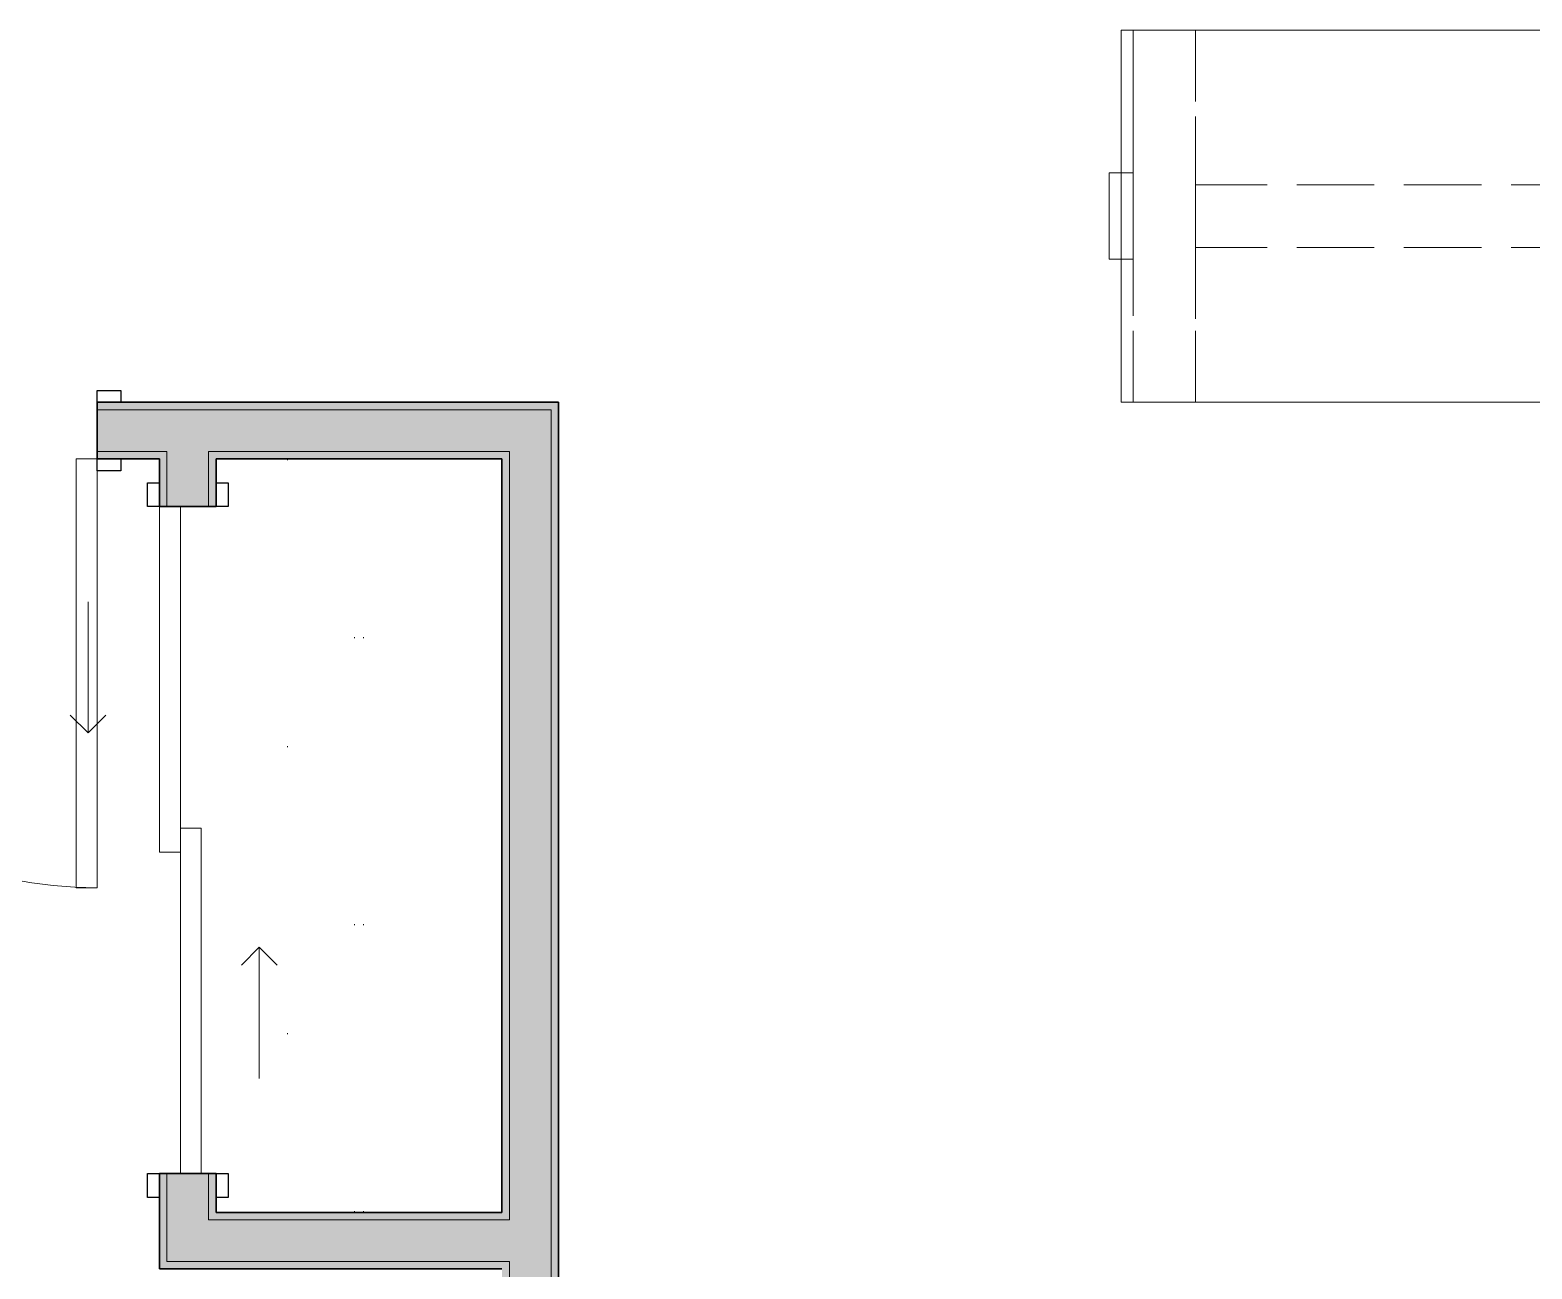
# Model space of a CAD drawing. Header units: inches. Extents: x 6 to 8416, y -388 to 6104.
# Drawn here: x 6586.5 to 6712.7, y 63.9 to 167.9 of the extents above; entities that cross this region are included whole.
import ezdxf

# ---------------------------------------------------------------- set-up
doc = ezdxf.new("R2010")
doc.units = ezdxf.units.IN
doc.header["$MEASUREMENT"] = 0
for name, pattern in [('Dash 1_16_', [48, 24, -24]), ('Dot 1_16_', [24, 0, -24]), ('Hidden 1_8_', [9, 6, -3])]:
    doc.linetypes.add(name, pattern=pattern)
for name, color, linetype, lineweight in [('A-DOOR', 31, 'Continuous', 18), ('A-DOOR-FRAM', 31, 'Continuous', 25), ('A-GENM', 13, 'Continuous', 18), ('A-WALL', 113, 'Continuous', 25), ('A-WALL-PATT', 111, 'Continuous', 35), ('I-WALL', 2, 'Continuous', 25), ('Q-CASE', 31, 'Continuous', 18)]:
    doc.layers.add(name, color=color, linetype=linetype, lineweight=lineweight)

# ---------------------------------------------------------------- blocks, each defined once
blk = doc.blocks.new('Unit-Double-Sliding-Flush-ICC ADA-AM - 56_ x 84_-FG-NR __U-S2 _ SLIDING CLOSET_-5466164-LEVEL 3 - PLAN Copy 1 Copy 1')
at = {"layer": 'A-DOOR', "lineweight": 9}
for p, q in [((10.5, 2.5), (9, 1)), ((9, 1), (10.5, -0.5)), ((20, 1), (9, 1)), ((-1, -3.875), (-1, -5.625)), ((-1, -3.875), (28, -3.875)), ((28, -3.875), (28, -5.625)), ((-28, -7.375), (-28, -5.625)), ((-28, -5.625), (-1, -5.625)), ((-1, -5.625), (1, -5.625)), ((1, -5.625), (-1, -5.625)), ((1, -7.375), (1, -5.625)), ((28, -5.625), (1, -5.625)), ((1, -7.375), (-28, -7.375)), ((-9, -13.375), (-10.5, -11.875)), ((-20, -13.375), (-9, -13.375)), ((-10.5, -14.875), (-9, -13.375))]:
    blk.add_line(p, q, dxfattribs=at)
at = {"layer": 'A-DOOR'}
for p, q in [((-1, -3.875), (28, -3.875)), ((-1, -5.625), (-1, -3.875)), ((28, -3.875), (28, -5.625)), ((-28, -5.625), (1, -5.625)), ((-28, -7.375), (-28, -5.625)), ((28, -5.625), (-1, -5.625)), ((1, -5.625), (1, -7.375)), ((1, -7.375), (-28, -7.375))]:
    blk.add_line(p, q, dxfattribs=at)
at = {"layer": 'A-DOOR-FRAM'}
for p, q in [((-30, -1.625), (-28, -1.625)), ((-30, -2.625), (-30, -1.625)), ((-28, -1.625), (-28, -2.625)), ((28, -1.625), (30, -1.625)), ((28, -2.625), (28, -1.625)), ((30, -1.625), (30, -2.625)), ((-28, -2.625), (-30, -2.625)), ((30, -2.625), (28, -2.625)), ((-30, -7.375), (-28, -7.375)), ((-30, -8.375), (-30, -7.375)), ((-28, -7.375), (-28, -8.375)), ((28, -7.375), (30, -7.375)), ((28, -8.375), (28, -7.375)), ((30, -7.375), (30, -8.375)), ((-28, -8.375), (-30, -8.375)), ((30, -8.375), (28, -8.375))]:
    blk.add_line(p, q, dxfattribs=at)
at = {"layer": 'A-DOOR-FRAM', "lineweight": 18}
for p, q in [((-30, -2.625), (-30, -1.625)), ((-30, -1.625), (-28, -1.625)), ((-28, -2.625), (-28, -1.625)), ((28, -2.625), (28, -1.625)), ((28, -1.625), (30, -1.625)), ((30, -2.625), (30, -1.625)), ((-28, -2.625), (-30, -2.625)), ((30, -2.625), (28, -2.625)), ((-30, -8.375), (-30, -7.375)), ((-30, -7.375), (-28, -7.375)), ((-28, -8.375), (-28, -7.375)), ((28, -8.375), (28, -7.375)), ((28, -7.375), (30, -7.375)), ((30, -8.375), (30, -7.375)), ((-28, -8.375), (-30, -8.375)), ((30, -8.375), (28, -8.375))]:
    blk.add_line(p, q, dxfattribs=at)
blk = doc.blocks.new('CW Closet Shelf-AM - CW Closet Shelf-AM-8361946-LEVEL 3 - PLAN Copy 1 Copy 1')
at = {"layer": 'Q-CASE', "linetype": 'Dot 1_16_', "lineweight": 9}
for p, q in [((32.36, 42), (-30.89, 42)), ((-30.89, 42), (-30.89, 24)), ((32.36, 24), (32.36, 42)), ((-30.89, 36.37), (32.36, 36.37)), ((-30.89, 35.62), (32.36, 35.62)), ((-30.89, 24), (32.36, 24))]:
    blk.add_line(p, q, dxfattribs=at)
blk = doc.blocks.new('Unit-Single-Flush-ICC ADA-AM - 36_ x 84_-NR _U-BE _ BED_-6492530-LEVEL 3 - PLAN Copy 1 Copy 1')
at = {"layer": 'A-DOOR'}
for p, q in [((16.25, -2.38), (18, -2.38)), ((16.25, -2.38), (16.25, -38.38)), ((18, -2.38), (18, -38.38)), ((16.25, -38.38), (18, -38.38))]:
    blk.add_line(p, q, dxfattribs=at)
at = {"layer": 'A-DOOR', "lineweight": 9}
blk.add_arc((18, -2.38), 36, 180, 270, dxfattribs=at)
at = {"layer": 'A-DOOR-FRAM'}
for p, q in [((-20, 2.38), (-20, 3.38)), ((-20, 3.38), (-18, 3.38)), ((-18, 3.38), (-18, 2.38)), ((18, 2.38), (18, 3.38)), ((18, 3.38), (20, 3.38)), ((20, 3.38), (20, 2.38)), ((-18, 2.38), (-20, 2.38)), ((20, 2.38), (18, 2.38)), ((-20, -2.38), (-18, -2.38)), ((-20, -3.37), (-20, -2.38)), ((-18, -2.38), (-18, -3.37)), ((18, -2.38), (20, -2.38)), ((18, -3.37), (18, -2.38)), ((20, -2.38), (20, -3.37)), ((-18, -3.37), (-20, -3.37)), ((20, -3.37), (18, -3.37))]:
    blk.add_line(p, q, dxfattribs=at)
at = {"layer": 'A-DOOR-FRAM', "lineweight": 18}
for p, q in [((-20, 3.38), (-18, 3.38)), ((-20, 3.38), (-20, 2.38)), ((-18, 3.38), (-18, 2.38)), ((18, 3.38), (20, 3.38)), ((18, 3.38), (18, 2.38)), ((20, 3.38), (20, 2.38)), ((-18, 2.38), (-20, 2.38)), ((20, 2.38), (18, 2.38)), ((-20, -3.37), (-20, -2.38)), ((-20, -2.38), (-18, -2.38)), ((-18, -3.37), (-18, -2.38)), ((18, -3.37), (18, -2.38)), ((18, -2.38), (20, -2.38)), ((20, -3.37), (20, -2.38)), ((-18, -3.37), (-20, -3.37)), ((20, -3.37), (18, -3.37))]:
    blk.add_line(p, q, dxfattribs=at)
blk = doc.blocks.new('GM IS - Type B_5 - island small AM - Type B - Island 4 - 6_ WIDE-V1122-LEVEL 3 - PLAN Copy 1 Copy 1')
at = {"layer": 'A-GENM', "lineweight": 9}
for p, q in [((0, 31.25), (-72, 31.25)), ((-72, 31.25), (-72, 0)), ((-72, 0), (-72, 31.25)), ((-72, 31.25), (0, 31.25)), ((0, 0), (0, 31.25)), ((0, 31.25), (0, 0)), ((-72, 0), (0, 0)), ((0, 0), (-72, 0))]:
    blk.add_line(p, q, dxfattribs=at)
at = {"layer": 'A-GENM', "linetype": 'Hidden 1_8_', "lineweight": 9}
for p, q in [((-71, 31.25), (-71, 0)), ((-65.75, 31.25), (-71, 31.25)), ((-71, 31.25), (-65.75, 31.25)), ((-71, 19.25), (-71, 31.25)), ((-71, 31.25), (-71, 0)), ((-65.75, 31.25), (-71, 31.25)), ((-71, 31.25), (-65.75, 31.25)), ((-71, 19.25), (-71, 31.25)), ((-71, 0), (-71, 31.25)), ((-71, 31.25), (-71, 0)), ((-71, 31.25), (-65.75, 31.25)), ((-65.75, 0), (-65.75, 31.25)), ((-65.75, 31.25), (-65.75, 18.25)), ((-65.75, 0), (-65.75, 31.25)), ((-65.75, 31.25), (-65.75, 18.25)), ((-65.75, 31.25), (-65.75, 0)), ((-6.25, 31.25), (-6.25, 0)), ((-1, 31.25), (-6.25, 31.25)), ((-6.25, 31.25), (-1, 31.25)), ((-6.25, 18.25), (-6.25, 31.25)), ((-6.25, 31.25), (-6.25, 0)), ((-6.25, 31.25), (-1, 31.25)), ((-1, 0), (-1, 31.25)), ((-1, 31.25), (-1, 19.25)), ((-1, 31.25), (-1, 0)), ((-71, 12), (-71, 19.25)), ((-71, 12), (-71, 19.25)), ((-1, 19.25), (-1, 12)), ((-6.25, 18.25), (-65.75, 18.25)), ((-65.75, 18.25), (-65.75, 13)), ((-65.75, 13), (-65.75, 18.25)), ((-65.75, 18.25), (-6.25, 18.25)), ((-65.75, 18.25), (-65.75, 13)), ((-65.75, 18.25), (-65.75, 13)), ((-65.75, 18.25), (-6.25, 18.25)), ((-6.25, 13), (-6.25, 18.25)), ((-6.25, 18.25), (-6.25, 13)), ((-6.25, 13), (-6.25, 18.25)), ((-65.75, 13), (-6.25, 13)), ((-6.25, 13), (-65.75, 13)), ((-65.75, 13), (-65.75, 0)), ((-65.75, 13), (-65.75, 0)), ((-6.25, 13), (-65.75, 13)), ((-6.25, 0), (-6.25, 13)), ((-71, 0), (-71, 12)), ((-71, 0), (-71, 12)), ((-1, 12), (-1, 0)), ((-71, 0), (-65.75, 0)), ((-65.75, 0), (-71, 0)), ((-71, 0), (-65.75, 0)), ((-65.75, 0), (-71, 0)), ((-71, 0), (-65.75, 0)), ((-6.25, 0), (-1, 0)), ((-1, 0), (-6.25, 0)), ((-6.25, 0), (-1, 0))]:
    blk.add_line(p, q, dxfattribs=at)
blk = doc.blocks.new('GM Outlet Zone-AM - GM Outlet Zone-AM-V1219-LEVEL 3 - PLAN Copy 1 Copy 1')
at = {"layer": 'A-GENM', "linetype": 'Dash 1_16_', "lineweight": 9}
for p, q in [((-3.62, 0), (3.63, 0)), ((3.63, 0), (-3.62, 0)), ((-3.62, -1), (-3.62, 0)), ((-3.62, 0), (-3.62, -1)), ((-3.62, -2), (-3.62, -1)), ((-3.62, -1), (-3.62, -2)), ((3.63, 0), (3.63, -1)), ((3.63, 0), (3.63, -1)), ((3.63, -1), (3.63, -2)), ((3.63, -1), (3.63, -2)), ((-3.62, -2), (3.63, -2)), ((3.63, -2), (-3.62, -2))]:
    blk.add_line(p, q, dxfattribs=at)

msp = doc.modelspace()

# ---------------------------------------------------------------- hatches: boundary and pattern name
at = {"layer": 'A-WALL-PATT', "transparency": 33554560}
h = msp.add_hatch(color=10, dxfattribs=at)
h.paths.add_polyline_path([(6630.29033733, 136.06077679), (6630.91533733, 136.06077679), (6630.91533733, 136.68577679), (6592.16533733, 136.68577679), (6592.16533733, 136.06077679)])
h.paths.add_polyline_path([(6556.16533733, 136.06077679), (6556.16533733, 136.68577679), (6496.35346563, 136.68577679), (6496.35346563, 136.06077679), (6501.79553685, 136.06077679)])
h.paths.add_polyline_path([(6452.04033733, 136.06077679), (6452.04033733, 136.68577679), (6425.41533733, 136.68577679), (6425.41533733, 136.06077679), (6434.31053685, 136.06077679)])
h.paths.add_polyline_path([(6455.54033733, 136.06077679), (6460.35346563, 136.06077679), (6460.35346563, 136.68577679), (6455.54033733, 136.68577679)])
at = {"layer": 'A-WALL-PATT', "lineweight": 25, "transparency": 33554560}
for points in [[(6630.91533733, -23.18922321), (6630.91533733, 136.06077679), (6630.29033733, 136.06077679), (6630.29033733, -23.18922321)], [(6626.16533733, 68.06077679), (6626.16533733, 68.68577679), (6601.54033733, 68.68577679), (6601.54033733, 68.06077679)]]:
    msp.add_hatch(color=10, dxfattribs=at).paths.add_polyline_path(points)
h = msp.add_hatch(color=10, dxfattribs=at)
h.paths.add_polyline_path([(6626.16533733, 131.93577679), (6626.79033733, 131.93577679), (6626.79033733, 132.56077679), (6601.54033733, 132.56077679), (6601.54033733, 131.93577679), (6602.16533733, 131.93577679)])
h.paths.add_polyline_path([(6592.16533733, 131.93577679), (6598.04033733, 131.93577679), (6598.04033733, 132.56077679), (6592.16533733, 132.56077679)])
h.paths.add_polyline_path([(6556.16533733, 131.93577679), (6556.16533733, 132.56077679), (6527.29033733, 132.56077679), (6527.29033733, 131.93577679), (6535.53803685, 131.93577679)])
h.paths.add_polyline_path([(6518.66678685, 131.93577679), (6521.79033733, 131.93577679), (6521.79033733, 132.56077679), (6496.35346563, 132.56077679), (6496.35346563, 131.93577679), (6501.79553685, 131.93577679)])
h.paths.add_polyline_path([(6460.35346563, 131.93577679), (6460.35346563, 132.56077679), (6451.54033733, 132.56077679), (6451.54033733, 131.93577679), (6452.16533733, 131.93577679)])
h.paths.add_polyline_path([(6448.04033733, 131.93577679), (6448.04033733, 132.56077679), (6425.41533733, 132.56077679), (6425.41533733, 131.93577679), (6447.41533733, 131.93577679)])
at = {"layer": 'A-WALL-PATT', "transparency": 33554560}
h = msp.add_hatch(color=10, dxfattribs=at)
h.paths.add_polyline_path([(6597.41533733, 64.56077679), (6598.04033733, 64.56077679), (6598.04033733, 71.93577679), (6597.41533733, 71.93577679), (6597.41533733, 68.68577679)])
h.paths.add_polyline_path([(6598.04033733, 127.93577679), (6598.04033733, 131.93577679), (6597.41533733, 131.93577679), (6597.41533733, 127.93577679)])
at = {"layer": 'A-WALL-PATT', "lineweight": 25, "transparency": 33554560}
h = msp.add_hatch(color=10, dxfattribs=at)
h.paths.add_polyline_path([(6602.16533733, 68.68577679), (6602.16533733, 71.93577679), (6601.54033733, 71.93577679), (6601.54033733, 68.68577679)])
h.paths.add_polyline_path([(6602.16533733, 127.93577679), (6602.16533733, 131.93577679), (6601.54033733, 131.93577679), (6601.54033733, 127.93577679)])
at = {"layer": 'A-WALL-PATT', "transparency": 33554560}
h = msp.add_hatch(color=10, dxfattribs=at)
h.paths.add_polyline_path([(6626.16533733, -23.18922321), (6626.79033733, -23.18922321), (6626.79033733, 64.56077679), (6626.16533733, 64.56077679), (6626.16533733, 16.20356081)])
h.paths.add_polyline_path([(6626.79033733, 68.06077679), (6626.79033733, 131.93577679), (6626.16533733, 131.93577679), (6626.16533733, 68.06077679)])
msp.add_hatch(color=10, dxfattribs=at).paths.add_polyline_path([(6626.16533733, 63.93577679), (6626.16533733, 64.56077679), (6597.41533733, 64.56077679), (6597.41533733, 63.93577679)])
at = {"layer": 'I-WALL', "transparency": 33554560}
h = msp.add_hatch(color=10, dxfattribs=at)
h.paths.add_polyline_path([(6626.79033733, 132.56077679), (6630.29033733, 132.56077679), (6630.29033733, 136.06077679), (6592.16533733, 136.06077679), (6592.16533733, 132.56077679), (6601.54033733, 132.56077679)])
h.paths.add_polyline_path([(6556.16533733, 132.56077679), (6556.16533733, 136.06077679), (6496.35346563, 136.06077679), (6496.35346563, 132.56077679), (6535.53803685, 132.56077679)])
h.paths.add_polyline_path([(6460.35346563, 132.56077679), (6460.35346563, 136.06077679), (6425.41533733, 136.06077679), (6425.41533733, 132.56077679), (6451.54033733, 132.56077679)])
h = msp.add_hatch(color=10, dxfattribs=at)
h.paths.add_polyline_path([(6601.54033733, 68.06077679), (6601.54033733, 71.93577679), (6598.04033733, 71.93577679), (6598.04033733, 68.06077679)])
h.paths.add_polyline_path([(6601.54033733, 127.93577679), (6601.54033733, 132.56077679), (6598.04033733, 132.56077679), (6598.04033733, 127.93577679)])
for points in [[(6630.29033733, -23.18922321), (6630.29033733, 132.56077679), (6626.79033733, 132.56077679), (6626.79033733, -23.18922321)], [(6626.16533733, 64.56077679), (6626.79033733, 64.56077679), (6626.79033733, 68.06077679), (6598.04033733, 68.06077679), (6598.04033733, 64.56077679)]]:
    msp.add_hatch(color=10, dxfattribs=at).paths.add_polyline_path(points)

# ---------------------------------------------------------------- linework, layer by layer
at = {"layer": 'A-WALL', "lineweight": 9}
for p, q in [((6630.29033733, 136.06077679), (6592.16533733, 136.06077679)), ((6630.29033733, 136.06077679), (6630.29033733, -23.18922321)), ((6598.04033733, 132.56077679), (6592.16533733, 132.56077679)), ((6598.04033733, 132.56077679), (6598.04033733, 127.93577679)), ((6626.79033733, 132.56077679), (6601.54033733, 132.56077679)), ((6601.54033733, 132.56077679), (6601.54033733, 127.93577679)), ((6626.79033733, 132.56077679), (6626.79033733, 68.06077679)), ((6598.04033733, 64.56077679), (6598.04033733, 71.93577679)), ((6601.54033733, 71.93577679), (6601.54033733, 68.06077679)), ((6601.54033733, 68.06077679), (6626.79033733, 68.06077679)), ((6598.04033733, 64.56077679), (6626.79033733, 64.56077679)), ((6626.79033733, 64.56077679), (6626.79033733, -23.18922321))]:
    msp.add_line(p, q, dxfattribs=at)
at = {"layer": 'I-WALL', "lineweight": 35}
for p, q in [((6630.91533733, 136.68577679), (6592.16533733, 136.68577679)), ((6592.16533733, 136.68577679), (6592.16533733, 131.93577679)), ((6630.91533733, -23.18922321), (6630.91533733, 136.68577679)), ((6592.16533733, 131.93577679), (6597.41533733, 131.93577679)), ((6597.41533733, 131.93577679), (6597.41533733, 127.93577679)), ((6602.16533733, 131.93577679), (6626.16533733, 131.93577679)), ((6602.16533733, 127.93577679), (6602.16533733, 131.93577679)), ((6626.16533733, 131.93577679), (6626.16533733, 68.68577679)), ((6597.41533733, 127.93577679), (6602.16533733, 127.93577679)), ((6597.41533733, 71.93577679), (6597.41533733, 63.93577679)), ((6602.16533733, 71.93577679), (6597.41533733, 71.93577679)), ((6602.16533733, 68.68577679), (6602.16533733, 71.93577679)), ((6626.16533733, 68.68577679), (6602.16533733, 68.68577679)), ((6597.41533733, 63.93577679), (6626.16533733, 63.93577679))]:
    msp.add_line(p, q, dxfattribs=at)

# ---------------------------------------------------------------- block references
at = {"layer": 'A-DOOR'}
msp.add_blockref('Unit-Single-Flush-ICC ADA-AM - 36_ x 84_-NR _U-BE _ BED_-6492530-LEVEL 3 - PLAN Copy 1 Copy 1', (6574.16533733, 134.31077679), dxfattribs=at)
at = {"layer": 'A-DOOR', "rotation": 269.9999999999907}
msp.add_blockref('Unit-Double-Sliding-Flush-ICC ADA-AM - 56_ x 84_-FG-NR __U-S2 _ SLIDING CLOSET_-5466164-LEVEL 3 - PLAN Copy 1 Copy 1', (6604.79033733, 99.93577679), dxfattribs=at)
at = {"layer": 'A-GENM', "linetype": 'Hidden 1_8_', "lineweight": 9, "rotation": 180}
msp.add_blockref('GM IS - Type B_5 - island small AM - Type B - Island 4 - 6_ WIDE-V1122-LEVEL 3 - PLAN Copy 1 Copy 1', (6678.16533733, 167.93577679), dxfattribs=at)
at = {"layer": 'A-GENM', "rotation": 89.99999999999935}
msp.add_blockref('GM Outlet Zone-AM - GM Outlet Zone-AM-V1219-LEVEL 3 - PLAN Copy 1 Copy 1', (6677.16533733, 152.31077679), dxfattribs=at)
at = {"layer": 'Q-CASE', "rotation": 89.99999999999335}
msp.add_blockref('CW Closet Shelf-AM - CW Closet Shelf-AM-8361946-LEVEL 3 - PLAN Copy 1 Copy 1', (6650.16533733, 99.57307187), dxfattribs=at)

doc.saveas('drawing.dxf')
